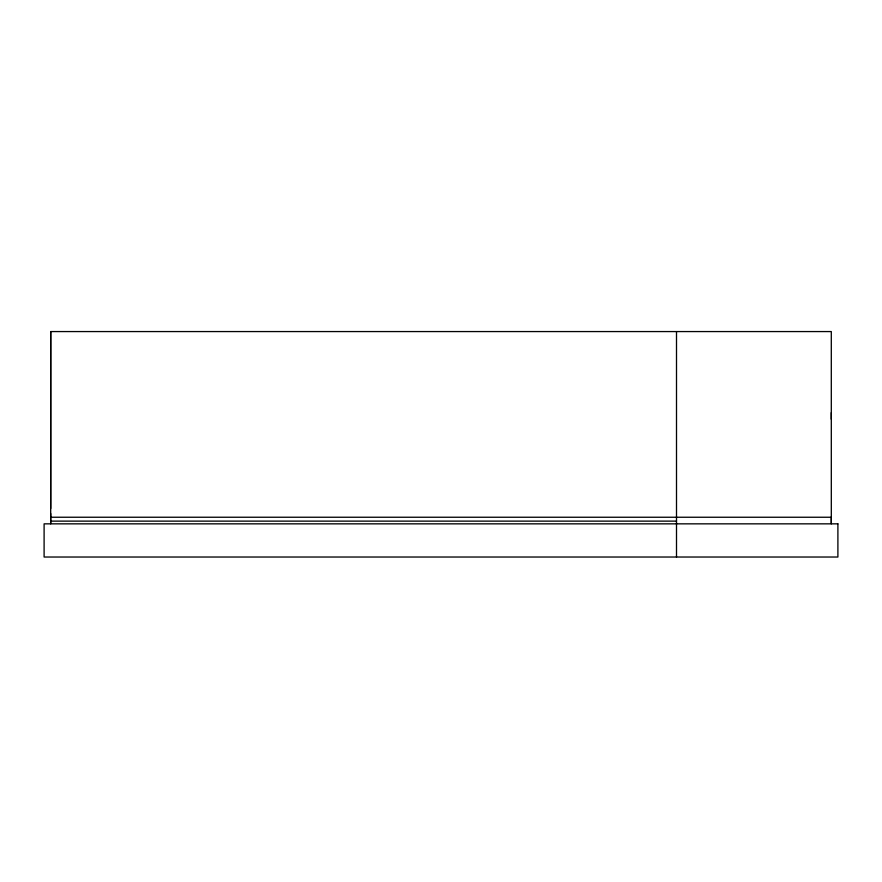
<?xml version="1.0" encoding="UTF-8"?>
<svg xmlns="http://www.w3.org/2000/svg" width="882" height="882" viewBox="0 0 882 882"><rect width="100%" height="100%" fill="white"/><g stroke="black" fill="none" stroke-linecap="round" stroke-linejoin="round"><path stroke-width="1.32" d="M50.693 513.567L50.693 523.842L50.726 331.566L831.296 331.566L831.307 523.842L831.307 517.249L50.693 517.238M50.693 508.55L50.693 331.566M831.296 419.215L831.307 412.622M50.693 521.13L676.505 521.13M676.505 331.566L676.505 557.027M837.9 523.842L44.1 523.842L44.1 557.027L837.9 557.027L837.9 523.842"/></g></svg>
